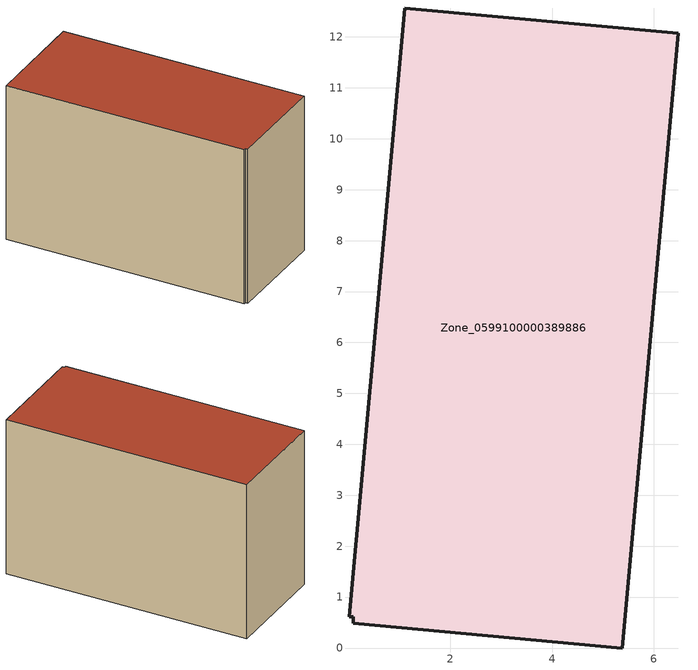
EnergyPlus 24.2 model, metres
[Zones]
Zone_0599100000389886
 floor ground (C_G): 0.1,0.61 0.01,0.62 1.1,12.57 6.48,12.08 5.38,0 0.09,0.48 z0
 wall outside (C_F): 5.38,0 6.48,12.08 1.1,12.57 0.01,0.62 0.1,0.61 0.09,0.48 5.38,0 z0:7.93
 roof outside (C_R): 0.1,0.61 0.09,0.48 5.38,0 6.48,12.08 1.1,12.57 0.01,0.62 z7.93
[BUILDING]
Pand.0599100000389886: North Axis=0; Terrain=City; Loads Convergence Tolerance Value=0.04; Temperature Convergence Tolerance Value=0.4; Solar Distribution=FullExterior; Maximum Number of Warmup Days=25; Minimum Number of Warmup Days=1
[Site:Location]
Rotterdam.The.Hague.AP_ZH_NLD Design_Conditions: Latitude=51.96; Longitude=4.45; Time Zone=1; Elevation=-4.5
[SITE:GROUNDTEMPERATURE:BUILDINGSURFACE]
18, 18, 18, 18, 18, 18, 18, 18, 18, 18, 18, 18
[MATERIAL] Thermal Absorptance=0.9; Solar Absorptance=0.7; Visible Absorptance=0.7
Name | Roughness | Thickness | Conductivity | Density | Specific Heat
G.TI.1992-2005 | MediumSmooth | 0.15 | 0.06 | 540 | 1210
F.TI.1992-2005 | Rough | 0.3 | 0.12 | 1920 | 840
R.TI.1992-2005 | MediumRough | 0.2 | 0.08 | 1500 | 1000
[CONSTRUCTION]
C_G: G.TI.1992-2005
C_F: F.TI.1992-2005
C_R: R.TI.1992-2005
[ZONE]
Zone_0599100000389886: Type=1; Multiplier=1; Ceiling Height=Autocalculate; Volume=Autocalculate; Floor Area=autocalculate; Part of Total Floor Area=Yes
[ZONEINFILTRATION:DESIGNFLOWRATE]
Infil_Zone_0599100000389886: Zone or ZoneList or Space or SpaceList=Zone_0599100000389886; Schedule=AlwaysOn; Design Flow Rate Calculation Method=Flow/Area; Flow Rate per Floor Area=0.0015; Constant Term Coefficient=1; Temperature Term Coefficient=0; Velocity Term Coefficient=0; Velocity Squared Term Coefficient=0
[HVACTEMPLATE:ZONE:IDEALLOADSAIRSYSTEM]
Zone_0599100000389886: Maximum Heating Supply Air Temperature=50; Minimum Cooling Supply Air Temperature=13; Maximum Heating Supply Air Humidity Ratio=0.0156; Minimum Cooling Supply Air Humidity Ratio=0.0077; Heating Limit=NoLimit; Cooling Limit=NoLimit; Dehumidification Control Type=ConstantSensibleHeatRatio; Cooling Sensible Heat Ratio=0.7; Dehumidification Setpoint=60; Humidification Control Type=None; Humidification Setpoint=30; Outdoor Air Method=None; Outdoor Air Flow Rate per Person=0.00944; Outdoor Air Flow Rate per Zone Floor Area=0; Outdoor Air Flow Rate per Zone=0; Demand Controlled Ventilation Type=None; Outdoor Air Economizer Type=NoEconomizer; Heat Recovery Type=None; Sensible Heat Recovery Effectiveness=0.7; Latent Heat Recovery Effectiveness=0.65
[ZONECONTROL:THERMOSTAT]
ThermostatControl_Zone_0599100000389886: Zone or ZoneList=Zone_0599100000389886; Control Type Schedule=DualSetpointControlType; Control 1=Thermostat_Zone_0599100000389886; Temperature Difference Between Cutout And Setpoint=0
[THERMOSTATSETPOINT:DUALSETPOINT]
Thermostat_Zone_0599100000389886: Heating Setpoint Temperature Schedule=HeatingSetpoint_Zone_0599100000389886; Cooling Setpoint Temperature Schedule=CoolingSetpoint_Zone_0599100000389886
[SCHEDULE:COMPACT]
HeatingSetpoint_Zone_0599100000389886: Through: 12/31, For: AllDays, Until: 24:00, 21
CoolingSetpoint_Zone_0599100000389886: Through: 12/31, For: AllDays, Until: 24:00, 24
DualSetpointControlType: Through: 12/31, For: AllDays, Until: 24:00, 4
AlwaysOn: Through: 12/31, For: AllDays, Until: 24:00, 1
